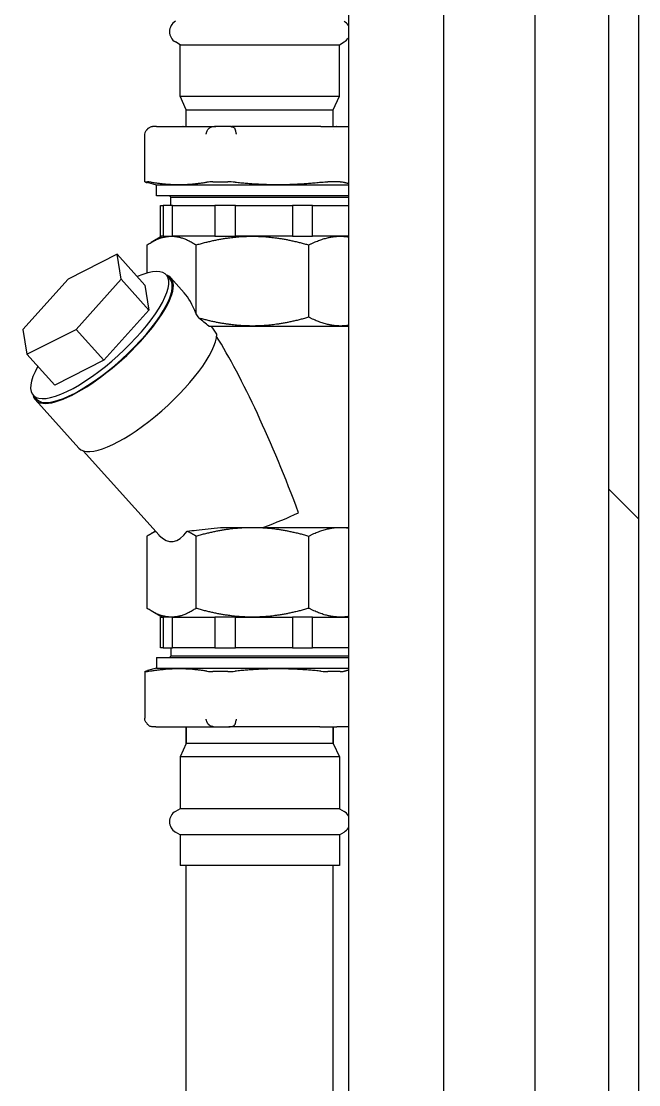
# Model space of a CAD drawing. Header units: millimetres. Extents: x 0 to 157650, y 0 to 89100.
# Drawn here: x 125326 to 126008, y 12788 to 13961 of the extents above; entities that cross this region are included whole.
import ezdxf

# ---------------------------------------------------------------- set-up
doc = ezdxf.new("R2010")
doc.units = ezdxf.units.MM
doc.header["$LTSCALE"] = 150
doc.layers.add('Hatch', color=7, linetype='Continuous', lineweight=18)
doc.layers.add('Visible', color=7, linetype='Continuous', lineweight=25)

msp = doc.modelspace()

# ---------------------------------------------------------------- hatches: boundary and pattern name
at = {"layer": 'Hatch'}
h = msp.add_hatch(dxfattribs=at)
h.set_pattern_fill('ANSI31', color=256, scale=3810, angle=90.0002, style=0)
h.set_pattern_definition([(135.0002, (0, 0), (-336.7584, -336.7608), [])])
h.paths.add_polyline_path([(125974.2, 22335.9), (125974.2, 21430), (125974.2, 21130), (125974.2, 9430), (126007.7, 9430), (126007.7, 22335.9)])

# ---------------------------------------------------------------- linework, layer by layer
at = {"layer": 'Visible', "color": 9, "true_color": 0xc0c0c0}
for p, q in [((125974.2, 22335.9), (125974.2, 9430)), ((126007.7, 9430), (126007.7, 22335.9)), ((125893.2, 20620), (125893.2, 10030)), ((125687.3, 20281), (125687.3, 10030)), ((125792.3, 20281), (125792.3, 10030)), ((125501.6, 13935.1), (125496.5, 13938.1)), ((125501.6, 13935.1), (125677.4, 13935.1)), ((125501.6, 13878.2), (125501.6, 13935.1)), ((125677.4, 13935.1), (125682.6, 13938.1)), ((125677.4, 13878.2), (125677.4, 13935.1)), ((125501.6, 13878.2), (125677.4, 13878.2)), ((125508.5, 13863.4), (125501.6, 13878.2)), ((125670.5, 13863.4), (125677.4, 13878.2)), ((125508.5, 13844.8), (125508.5, 13863.4)), ((125508.5, 13863.4), (125670.5, 13863.4)), ((125508.5, 13844.8), (125508.5, 13863.4)), ((125670.5, 13844.8), (125670.5, 13863.4)), ((125670.5, 13844.8), (125670.5, 13863.4)), ((125471, 13844.8), (125471.1, 13844.8)), ((125474.9, 13844.8), (125471.1, 13844.8)), ((125475.7, 13844.8), (125474.9, 13844.8)), ((125540.9, 13844.8), (125540.9, 13844.8)), ((125558.5, 13844.8), (125540.9, 13844.8)), ((125558.5, 13844.8), (125559.6, 13844.8)), ((125561, 13844.8), (125559.6, 13844.8)), ((125655.6, 13844.8), (125561, 13844.8)), ((125657, 13844.8), (125655.7, 13844.8)), ((125657, 13844.8), (125674.1, 13844.8)), ((125670.5, 13841.1), (125670.5, 13841.1)), ((125674.7, 13844.8), (125674.3, 13844.8)), ((125674.7, 13844.8), (125687.3, 13844.8)), ((125462.6, 13783.9), (125462.6, 13835.3)), ((125475.5, 13780.3), (125465.7, 13783)), ((125687.3, 13780.3), (125475.5, 13780.3)), ((125475.5, 13768.3), (125475.5, 13780.3)), ((125687.3, 13768.3), (125475.5, 13768.3)), ((125491.3, 13766.8), (125489.8, 13768.3)), ((125491.3, 13766.8), (125687.3, 13766.8)), ((125491.3, 13757.8), (125491.3, 13766.8)), ((125480.2, 13757.8), (125483, 13757.8)), ((125480.2, 13723.9), (125480.2, 13757.8)), ((125493.3, 13757.8), (125483, 13757.8)), ((125483, 13757.8), (125483, 13723.9)), ((125493.3, 13757.8), (125539.8, 13757.8)), ((125493.3, 13723.9), (125493.3, 13757.8)), ((125562.8, 13757.8), (125539.8, 13757.8)), ((125539.8, 13757.8), (125539.8, 13723.9)), ((125562.8, 13757.8), (125625.7, 13757.8)), ((125562.8, 13723.9), (125562.8, 13757.8)), ((125647.9, 13757.8), (125625.7, 13757.8)), ((125625.7, 13757.8), (125625.7, 13723.9)), ((125647.9, 13757.8), (125687.3, 13757.8)), ((125647.9, 13723.9), (125647.9, 13757.8)), ((125481.5, 13723.9), (125469.7, 13717.1)), ((125483, 13723.9), (125480.2, 13723.9)), ((125483, 13723.9), (125493.3, 13723.9)), ((125539.8, 13723.9), (125493.3, 13723.9)), ((125539.8, 13723.9), (125562.8, 13723.9)), ((125625.7, 13723.9), (125562.8, 13723.9)), ((125625.7, 13723.9), (125647.9, 13723.9)), ((125687.3, 13723.9), (125647.9, 13723.9)), ((125465.2, 13683.2), (125465.2, 13714.3)), ((125519.2, 13638.4), (125519.2, 13714.3)), ((125643.6, 13634.6), (125643.6, 13714.3)), ((125432.1, 13704), (125378, 13676.4)), ((125462.7, 13670), (125432.1, 13704)), ((125436.6, 13676.4), (125432.1, 13704)), ((125378, 13676.4), (125328.3, 13621.2)), ((125386.9, 13621.2), (125436.6, 13676.4)), ((125467.1, 13642.5), (125436.6, 13676.4)), ((125486.5, 13681.2), (125490.4, 13676.9)), ((125491.5, 13677.9), (125506.2, 13661.5)), ((125462.7, 13670), (125467.1, 13642.5)), ((125467.1, 13642.5), (125417.4, 13587.3)), ((125328.3, 13621.2), (125332.7, 13593.7)), ((125332.7, 13593.7), (125386.9, 13621.2)), ((125417.4, 13587.3), (125386.9, 13621.2)), ((125533.3, 13624.9), (125581.4, 13624.9)), ((125581.4, 13624.9), (125678.7, 13624.9)), ((125678.7, 13624.9), (125687.3, 13624.9)), ((125363.3, 13559.7), (125332.7, 13593.7)), ((125417.4, 13587.3), (125363.3, 13559.7)), ((125339.5, 13548.6), (125343.3, 13544.4)), ((125342.2, 13543.4), (125389.9, 13490.3)), ((125394.6, 13487.4), (125478.4, 13394.4)), ((125465.2, 13313.6), (125465.2, 13393.3)), ((125474.4, 13398.8), (125469.7, 13396.1)), ((125519.2, 13313.6), (125519.2, 13393.3)), ((125547.2, 13402.9), (125581.4, 13402.9)), ((125581.4, 13402.9), (125678.7, 13402.9)), ((125643.6, 13313.6), (125643.6, 13393.3)), ((125678.7, 13402.9), (125687.3, 13402.9)), ((125481.5, 13303.9), (125469.7, 13310.8)), ((125480.2, 13303.9), (125483, 13303.9)), ((125480.2, 13270), (125480.2, 13303.9)), ((125493.3, 13303.9), (125483, 13303.9)), ((125483, 13303.9), (125483, 13270)), ((125493.3, 13303.9), (125539.8, 13303.9)), ((125493.3, 13270), (125493.3, 13303.9)), ((125562.8, 13303.9), (125539.8, 13303.9)), ((125539.8, 13303.9), (125539.8, 13270)), ((125562.8, 13303.9), (125625.7, 13303.9)), ((125562.8, 13270), (125562.8, 13303.9)), ((125647.9, 13303.9), (125625.7, 13303.9)), ((125625.7, 13303.9), (125625.7, 13270)), ((125647.9, 13303.9), (125687.3, 13303.9)), ((125647.9, 13270), (125647.9, 13303.9)), ((125483, 13270), (125480.2, 13270)), ((125483, 13270), (125493.3, 13270)), ((125491.3, 13270), (125491.3, 13261)), ((125539.8, 13270), (125493.3, 13270)), ((125539.8, 13270), (125562.8, 13270)), ((125625.7, 13270), (125562.8, 13270)), ((125625.7, 13270), (125647.9, 13270)), ((125687.3, 13270), (125647.9, 13270)), ((125475.5, 13259.5), (125687.3, 13259.5)), ((125475.5, 13259.5), (125475.5, 13247.5)), ((125491.3, 13261), (125489.8, 13259.5)), ((125687.3, 13261), (125491.3, 13261)), ((125462.6, 13243.9), (125462.6, 13192.6)), ((125475.5, 13247.5), (125465.7, 13244.9)), ((125475.5, 13247.5), (125687.3, 13247.5)), ((125471.1, 13183), (125471, 13183)), ((125474.9, 13183), (125471.1, 13183)), ((125474.9, 13183), (125475.7, 13183)), ((125475.8, 13183), (125537.6, 13183)), ((125508.5, 13164.5), (125508.5, 13183)), ((125508.5, 13183), (125508.5, 13164.5)), ((125537.6, 13183), (125537.9, 13183)), ((125537.9, 13183), (125555.3, 13183)), ((125555.3, 13183), (125555.3, 13183)), ((125655.7, 13183), (125657, 13183)), ((125657, 13183), (125674.1, 13183)), ((125670.5, 13186.8), (125670.5, 13186.8)), ((125670.5, 13164.5), (125670.5, 13183)), ((125670.5, 13183), (125670.5, 13164.5)), ((125674.3, 13183), (125674.7, 13183)), ((125687.3, 13183), (125674.7, 13183)), ((125508.5, 13164.5), (125501.6, 13149.7)), ((125670.5, 13164.5), (125508.5, 13164.5)), ((125670.5, 13164.5), (125677.4, 13149.7)), ((125677.4, 13149.7), (125501.6, 13149.7)), ((125501.6, 13149.7), (125501.6, 13092.7)), ((125677.4, 13149.7), (125677.4, 13092.7)), ((125501.6, 13092.7), (125496.5, 13089.7)), ((125677.4, 13092.7), (125501.6, 13092.7)), ((125677.4, 13092.7), (125682.6, 13089.7)), ((125501.6, 13063.9), (125496.5, 13066.9)), ((125677.4, 13063.9), (125501.6, 13063.9)), ((125501.6, 13063.9), (125501.6, 13030)), ((125677.4, 13063.9), (125682.6, 13066.9)), ((125677.4, 13063.9), (125677.4, 13030)), ((125677.4, 13030), (125501.6, 13030)), ((125508.5, 12548.1), (125508.5, 13030)), ((125670.5, 12548.1), (125670.5, 13030))]:
    msp.add_line(p, q, dxfattribs=at)
for centre, start, end in [((125503.1, 13949.5), 120.2008, 239.7992), ((125675.9, 13949.5), 30.357, 59.7992), ((125675.9, 13949.5), 300.2008, 329.643), ((125503.1, 13078.3), 120.2008, 239.7992), ((125675.9, 13078.3), 30.357, 59.7992), ((125675.9, 13078.3), 300.2008, 329.643)]:
    msp.add_arc(centre, 13.2, start, end, dxfattribs=at)
for centre, major_axis, ratio, start_param, end_param in [((125471.1, 13838.8), (0, 6), 0.996761, 0.000003, 0.000081), ((125589.6, 13783.9), (-127.6, 0), 0.000019, 0.105297, 0.24412), ((125589.5, 13783.9), (-127.6, 0), 0.000101, 1.152495, 1.291318), ((125413, 13614.9), (73.5, 66.3), 0.306682, 2.412621, 7.012157), ((125416.8, 13610.6), (74.7, 67.3), 0.306682, 2.968603, 6.456175), ((125416.8, 13610.6), (73.5, 66.3), 0.306682, 3.141593, 6.283185), ((125492.2, 13527), (0, -142.1), 0.306682, 2.472294, 2.813531), ((124933.2, 13226.2), (0, 717.9), 0.99719, 5.315961, 5.324162), ((125464.6, 13557.6), (74.7, 67.3), 0.306682, 3.141593, 5.999678), ((125589.5, 13419), (91.6, -238.6), 0.157127, 1.510522, 2.461099), ((125589.5, 13419), (-98.8, -38), 0.157127, 1.556615, 1.959133), ((125492.2, 13527), (0, -140), 0.306682, 5.955123, 6.697332), ((125589.5, 13243.9), (127.6, 0), 0.000101, 1.850277, 1.989101), ((125589.5, 13243.9), (127.6, 0), 0.000083, 0.803077, 0.9419), ((125471.1, 13189), (0, -6), 0.996761, 6.282107, 6.283182)]:
    msp.add_ellipse(centre, major_axis=major_axis, ratio=ratio, start_param=start_param, end_param=end_param, dxfattribs=at)
for points, knots in [([(125462.6, 13835.3), (125462.6, 13836.1), (125462.8, 13837), (125463.2, 13838.2), (125463.3, 13838.6), (125463.7, 13839.5), (125464, 13839.9), (125464.5, 13840.7), (125464.8, 13841), (125465, 13841.3), (125465.1, 13841.4), (125465.2, 13841.4)], [0, 0, 0, 0, 0.0890677, 0.0890677, 0.129834, 0.129834, 0.194133, 0.194133, 0.2491775, 0.2491775, 0.2625908, 0.2625908, 0.2625908, 0.2625908]), ([(125466.2, 13842.6), (125466.3, 13842.7), (125466.4, 13842.8), (125466.5, 13842.9), (125466.6, 13843), (125466.8, 13843.2), (125467, 13843.3), (125467.2, 13843.5), (125467.3, 13843.5), (125467.3, 13843.6), (125467.3, 13843.6), (125467.3, 13843.6), (125467.3, 13843.6), (125467.3, 13843.6), (125467.3, 13843.6), (125467.3, 13843.6), (125467.3, 13843.6), (125467.3, 13843.6), (125467.4, 13843.6), (125467.4, 13843.6), (125467.4, 13843.6), (125467.4, 13843.7), (125467.5, 13843.7), (125467.6, 13843.8), (125467.8, 13843.9), (125468.3, 13844.2), (125468.7, 13844.4), (125469.8, 13844.7), (125470.4, 13844.8), (125471.1, 13844.8)], [0, 0, 0, 0, 0.0125137, 0.0125137, 0.0266876, 0.0266876, 0.0479955, 0.0479955, 0.0599709, 0.0599709, 0.0607696, 0.0607696, 0.0610692, 0.0610692, 0.0612938, 0.0612938, 0.0613359, 0.0613359, 0.061955, 0.061955, 0.0638122, 0.0638122, 0.0693846, 0.0693846, 0.0861173, 0.0861173, 0.1365811, 0.1365811, 0.2048535, 0.2048535, 0.2048535, 0.2048535]), ([(125475.8, 13844.8), (125480.7, 13844.8), (125486.1, 13844.8), (125491.7, 13844.8), (125494.5, 13844.8), (125497.2, 13844.8), (125499.6, 13844.8), (125502.1, 13844.8), (125504.8, 13844.8), (125508.4, 13844.8), (125512, 13844.8), (125514.7, 13844.8), (125517.1, 13844.8), (125519.5, 13844.8), (125522.2, 13844.8), (125525, 13844.8), (125530.6, 13844.8), (125536.1, 13844.8), (125540.9, 13844.8)], [0, 0, 0, 0, 0.25, 0.25, 0.25, 0.375, 0.375, 0.375, 0.5, 0.5, 0.5, 0.625, 0.625, 0.625, 0.75, 0.75, 0.75, 1, 1, 1, 1]), ([(125530.5, 13836.6), (125530.5, 13836.6), (125530.5, 13836.6), (125530.6, 13836.9), (125530.6, 13837.2), (125530.7, 13837.7), (125530.8, 13838), (125531.1, 13838.9), (125531.3, 13839.4), (125531.8, 13840.5), (125532, 13841), (125532.7, 13841.9), (125533.1, 13842.4), (125533.5, 13842.8)], [-0.2383272, -0.2383272, -0.2383272, -0.2383272, -0.2374164, -0.2374164, -0.2085075, -0.2085075, -0.1789742, -0.1789742, -0.1190148, -0.1190148, -0.0606089, -0.0606089, -0.0001158, -0.0001158, -0.0001158, -0.0001158]), ([(125540.9, 13844.8), (125540, 13844.8), (125539.1, 13844.7), (125537.5, 13844.5), (125536.9, 13844.3), (125535.6, 13844), (125534.9, 13843.8), (125534.1, 13843.3), (125533.8, 13843.1), (125533.5, 13842.8), (125533.5, 13842.8), (125533.5, 13842.8)], [-0.2914755, -0.2914755, -0.2914755, -0.2914755, -0.1933776, -0.1933776, -0.1301104, -0.1301104, -0.0668432, -0.0668432, -0.0334216, -0.0334216, -0.0286576, -0.0286576, -0.0286576, -0.0286576]), ([(125558.3, 13844.3), (125558.3, 13844.4), (125558.3, 13844.5), (125558.4, 13844.7), (125558.5, 13844.7), (125558.5, 13844.8)], [-0.01957233, -0.01957233, -0.01957233, -0.01957233, -0.0100574, -0.0100574, -0.00001906, -0.00001906, -0.00001906, -0.00001906]), ([(125559.6, 13844.8), (125559.5, 13844.8), (125559.5, 13844.8), (125559.3, 13844.8), (125559.3, 13844.8), (125559.1, 13844.7), (125559, 13844.7), (125558.9, 13844.7), (125558.8, 13844.6), (125558.5, 13844.5), (125558.4, 13844.4), (125558.3, 13844.3)], [0.0000736, 0.0000736, 0.0000736, 0.0000736, 0.0151525, 0.0151525, 0.0336674, 0.0336674, 0.051021, 0.051021, 0.0757997, 0.0757997, 0.1027023, 0.1027023, 0.1027023, 0.1027023]), ([(125561, 13843.7), (125560.7, 13843.8), (125560.3, 13844), (125559.4, 13844.2), (125558.8, 13844.3), (125558.3, 13844.3)], [-0.1818308, -0.1818308, -0.1818308, -0.1818308, -0.1388269, -0.1388269, -0.078892, -0.078892, -0.078892, -0.078892]), ([(125561, 13843.7), (125561.2, 13843.6), (125561.4, 13843.5), (125561.6, 13843.3), (125561.6, 13843.2), (125561.7, 13843.1)], [-0.08169384, -0.08169384, -0.08169384, -0.08169384, -0.05871853, -0.05871853, -0.04574784, -0.04574784, -0.04574784, -0.04574784]), ([(125561.7, 13843.1), (125561.7, 13843), (125561.8, 13842.9), (125561.8, 13842.9), (125561.9, 13842.8), (125561.9, 13842.6), (125561.9, 13842.5), (125562, 13842.3), (125562.1, 13842.1), (125562.2, 13841.9), (125562.3, 13841.7), (125562.3, 13841.4), (125562.4, 13841.2), (125562.5, 13841), (125562.6, 13840.7), (125562.6, 13840.4), (125562.7, 13840.2), (125562.8, 13840), (125562.8, 13839.8), (125562.9, 13839.5), (125563, 13839.2), (125563.1, 13838.8), (125563.2, 13838.4), (125563.3, 13838), (125563.3, 13837.6), (125563.4, 13837.2), (125563.5, 13836.9), (125563.5, 13836.6)], [0.0000448, 0.0000448, 0.0000448, 0.0000448, 0.0530547, 0.0530547, 0.0530547, 0.1165912, 0.1165912, 0.1165912, 0.2330323, 0.2330323, 0.2330323, 0.3495525, 0.3495525, 0.3495525, 0.4657404, 0.4657404, 0.4657404, 0.5627145, 0.5627145, 0.5627145, 0.694046, 0.694046, 0.694046, 0.8679399, 0.8679399, 0.8679399, 1, 1, 1, 1]), ([(125462.7, 13783.9), (125462.5, 13783.9), (125462.7, 13783.8), (125463.6, 13783.5), (125463.7, 13783.5), (125463.7, 13783.5)], [-1.0213512, -1.0213512, -1.0213512, -1.0213512, -0.7685595, -0.7685595, -0.7579553, -0.7579553, -0.7579553, -0.7579553]), ([(125469.5, 13783.5), (125469.4, 13783.5), (125469.3, 13783.5), (125467.6, 13783.8), (125466.4, 13783.9), (125465.8, 13783.9)], [0.7579553, 0.7579553, 0.7579553, 0.7579553, 0.7685595, 0.7685595, 1.0213512, 1.0213512, 1.0213512, 1.0213512]), ([(125537.7, 13783.9), (125535.4, 13783.9), (125533.2, 13783.8), (125531.4, 13783.5), (125531.3, 13783.5), (125531.2, 13783.5)], [-1.0213512, -1.0213512, -1.0213512, -1.0213512, -0.7685595, -0.7685595, -0.7579553, -0.7579553, -0.7579553, -0.7579553]), ([(125562.4, 13783.5), (125562.3, 13783.5), (125562.2, 13783.5), (125559.5, 13783.8), (125556.8, 13783.9), (125554.3, 13783.9)], [-1.2847473, -1.2847473, -1.2847473, -1.2847473, -1.2741431, -1.2741431, -1.0213514, -1.0213514, -1.0213514, -1.0213514]), ([(125657.1, 13783.5), (125657.2, 13783.5), (125657.3, 13783.5), (125660, 13783.8), (125662.5, 13783.9), (125664.5, 13783.9)], [0.7579553, 0.7579553, 0.7579553, 0.7579553, 0.7685595, 0.7685595, 1.0213506, 1.0213506, 1.0213506, 1.0213506]), ([(125678.1, 13783.9), (125675.8, 13783.9), (125673.5, 13783.9), (125668.9, 13783.9), (125666.8, 13783.9), (125664.5, 13783.9)], [10.1071965, 10.1071965, 10.1071965, 10.1071965, 10.4091804, 10.4091804, 10.6710732, 10.6710732, 10.6710732, 10.6710732]), ([(125678.1, 13783.9), (125679.9, 13783.9), (125681.4, 13783.8), (125682.4, 13783.5), (125682.4, 13783.5), (125682.5, 13783.5)], [1.0213514, 1.0213514, 1.0213514, 1.0213514, 1.2741431, 1.2741431, 1.2847473, 1.2847473, 1.2847473, 1.2847473]), ([(125509.5, 13398.8), (125512.8, 13399.1), (125516.2, 13399.5), (125527.9, 13400.7), (125536.9, 13401.8), (125546.6, 13402.8), (125546.9, 13402.9), (125547.2, 13402.9)], [-10.706695, -10.706695, -10.706695, -10.706695, -10.313813, -10.313813, -9.368258, -9.368258, -9.335187, -9.335187, -9.335187, -9.335187]), ([(125462.7, 13243.9), (125462.5, 13243.9), (125462.7, 13244), (125463.6, 13244.3), (125463.7, 13244.3), (125463.7, 13244.3)], [1.0213514, 1.0213514, 1.0213514, 1.0213514, 1.2741431, 1.2741431, 1.2847473, 1.2847473, 1.2847473, 1.2847473]), ([(125462.7, 13243.9), (125463.1, 13243.9), (125463.5, 13243.9), (125464.6, 13243.9), (125465.1, 13243.9), (125465.8, 13243.9)], [10.1071965, 10.1071965, 10.1071965, 10.1071965, 10.4091804, 10.4091804, 10.6710732, 10.6710732, 10.6710732, 10.6710732]), ([(125469.5, 13244.3), (125469.4, 13244.3), (125469.3, 13244.3), (125467.6, 13244), (125466.4, 13243.9), (125465.8, 13243.9)], [0.7579553, 0.7579553, 0.7579553, 0.7579553, 0.7685595, 0.7685595, 1.0213506, 1.0213506, 1.0213506, 1.0213506]), ([(125531.2, 13244.3), (125531.3, 13244.3), (125531.4, 13244.3), (125533.2, 13244), (125535.4, 13243.9), (125537.7, 13243.9)], [-1.2847473, -1.2847473, -1.2847473, -1.2847473, -1.2741431, -1.2741431, -1.0213514, -1.0213514, -1.0213514, -1.0213514]), ([(125554.3, 13243.9), (125556.8, 13243.9), (125559.5, 13244), (125562.2, 13244.3), (125562.3, 13244.3), (125562.4, 13244.3)], [-1.0213512, -1.0213512, -1.0213512, -1.0213512, -0.7685595, -0.7685595, -0.7579553, -0.7579553, -0.7579553, -0.7579553]), ([(125657.1, 13244.3), (125657.2, 13244.3), (125657.3, 13244.3), (125660, 13244), (125662.5, 13243.9), (125664.5, 13243.9)], [0.7579553, 0.7579553, 0.7579553, 0.7579553, 0.7685595, 0.7685595, 1.0213512, 1.0213512, 1.0213512, 1.0213512]), ([(125678.1, 13243.9), (125679.9, 13243.9), (125681.4, 13244), (125682.4, 13244.3), (125682.4, 13244.3), (125682.5, 13244.3)], [-1.0213512, -1.0213512, -1.0213512, -1.0213512, -0.7685595, -0.7685595, -0.7579553, -0.7579553, -0.7579553, -0.7579553]), ([(125465.2, 13186.4), (125464.9, 13186.7), (125464.7, 13187), (125464.3, 13187.5), (125464.1, 13187.7), (125463.7, 13188.5), (125463.4, 13189.1), (125463, 13190.2), (125462.8, 13190.7), (125462.7, 13191.7), (125462.6, 13192.1), (125462.6, 13192.6)], [0, 0, 0, 0, 0.0564303, 0.0564303, 0.0953356, 0.0953356, 0.163301, 0.163301, 0.2181427, 0.2181427, 0.2629103, 0.2629103, 0.2629103, 0.2629103]), ([(125471.1, 13183), (125470.6, 13183), (125470.1, 13183.1), (125469, 13183.3), (125468.4, 13183.6), (125467.6, 13184), (125467.4, 13184.2), (125467.1, 13184.4), (125467, 13184.5), (125466.7, 13184.8), (125466.6, 13184.9), (125466.4, 13185), (125466.3, 13185.1), (125466.3, 13185.2), (125466.2, 13185.2), (125466.2, 13185.2), (125466.2, 13185.2), (125466.1, 13185.3), (125466.1, 13185.3), (125466, 13185.4), (125466, 13185.4), (125465.9, 13185.6), (125465.8, 13185.6), (125465.7, 13185.7)], [0, 0, 0, 0, 0.052557, 0.052557, 0.1176752, 0.1176752, 0.1530596, 0.1530596, 0.1713023, 0.1713023, 0.1908631, 0.1908631, 0.1988966, 0.1988966, 0.2035927, 0.2035927, 0.205379, 0.205379, 0.2079836, 0.2079836, 0.2157986, 0.2157986, 0.2260253, 0.2260253, 0.2260253, 0.2260253]), ([(125533.8, 13184.7), (125533.8, 13184.8), (125533.7, 13184.9), (125533.6, 13185), (125533.5, 13185.1), (125533.3, 13185.2), (125533.2, 13185.3), (125533.1, 13185.5), (125532.9, 13185.7), (125532.7, 13185.9), (125532.5, 13186.2), (125532.4, 13186.4), (125532.2, 13186.6), (125532, 13186.9), (125531.9, 13187.1), (125531.8, 13187.4), (125531.6, 13187.6), (125531.5, 13187.8), (125531.4, 13188.1), (125531.3, 13188.4), (125531.2, 13188.7), (125531.1, 13189), (125530.9, 13189.4), (125530.8, 13189.8), (125530.7, 13190.3), (125530.6, 13190.6), (125530.6, 13190.9), (125530.5, 13191.3)], [0.0000448, 0.0000448, 0.0000448, 0.0000448, 0.0530547, 0.0530547, 0.0530547, 0.1165912, 0.1165912, 0.1165912, 0.2330323, 0.2330323, 0.2330323, 0.3495525, 0.3495525, 0.3495525, 0.4657404, 0.4657404, 0.4657404, 0.5627145, 0.5627145, 0.5627145, 0.694046, 0.694046, 0.694046, 0.8679399, 0.8679399, 0.8679399, 1, 1, 1, 1]), ([(125534.8, 13184.2), (125534.6, 13184.3), (125534.4, 13184.4), (125534.1, 13184.6), (125534, 13184.6), (125533.8, 13184.7)], [-0.08169384, -0.08169384, -0.08169384, -0.08169384, -0.05871853, -0.05871853, -0.04564942, -0.04564942, -0.04564942, -0.04564942]), ([(125534.8, 13184.2), (125535.2, 13184), (125535.6, 13183.9), (125536.7, 13183.6), (125537.3, 13183.5), (125537.8, 13183.5)], [-0.1818308, -0.1818308, -0.1818308, -0.1818308, -0.1388269, -0.1388269, -0.078892, -0.078892, -0.078892, -0.078892]), ([(125537.8, 13183.5), (125537.8, 13183.4), (125537.9, 13183.3), (125537.9, 13183.2), (125537.9, 13183.1), (125537.9, 13183)], [-0.01957233, -0.01957233, -0.01957233, -0.01957233, -0.0100574, -0.0100574, -0.00001906, -0.00001906, -0.00001906, -0.00001906]), ([(125555.3, 13183), (125556.3, 13183.1), (125557.2, 13183.1), (125558.7, 13183.4), (125559.3, 13183.5), (125560.4, 13183.8), (125561, 13184.1), (125561.6, 13184.5), (125561.7, 13184.7), (125561.8, 13185), (125561.9, 13185), (125561.9, 13185.1)], [-0.2914755, -0.2914755, -0.2914755, -0.2914755, -0.1933776, -0.1933776, -0.1301104, -0.1301104, -0.0668432, -0.0668432, -0.0334216, -0.0334216, -0.0286576, -0.0286576, -0.0286576, -0.0286576]), ([(125655.6, 13183), (125648.2, 13183), (125639.8, 13183), (125631.2, 13183), (125626.8, 13183), (125622.6, 13183), (125618.9, 13183), (125615.2, 13183), (125611, 13183), (125605.5, 13183), (125599.9, 13183), (125595.7, 13183), (125592, 13183), (125588.3, 13183), (125584.1, 13183), (125579.8, 13183), (125571.1, 13183), (125562.7, 13183), (125555.3, 13183)], [0, 0, 0, 0, 0.25, 0.25, 0.25, 0.375, 0.375, 0.375, 0.5, 0.5, 0.5, 0.625, 0.625, 0.625, 0.75, 0.75, 0.75, 1, 1, 1, 1]), ([(125563.5, 13191.3), (125563.5, 13191.3), (125563.5, 13191.2), (125563.5, 13191), (125563.4, 13190.7), (125563.3, 13190.1), (125563.2, 13189.8), (125563, 13189), (125562.9, 13188.4), (125562.6, 13187.3), (125562.5, 13186.8), (125562.2, 13185.9), (125562, 13185.5), (125561.9, 13185.1)], [-0.2383272, -0.2383272, -0.2383272, -0.2383272, -0.2374164, -0.2374164, -0.2085075, -0.2085075, -0.1789742, -0.1789742, -0.1190148, -0.1190148, -0.0606089, -0.0606089, -0.0001158, -0.0001158, -0.0001158, -0.0001158])]:
    msp.add_open_spline(points, degree=3, knots=knots, dxfattribs=at)
for points in [[(125465.2, 13841.5), (125465.3, 13841.7), (125465.5, 13841.9), (125465.7, 13842)], [(125465.2, 13841.4), (125465.2, 13841.5), (125465.2, 13841.5), (125465.2, 13841.5)], [(125465.7, 13842.1), (125465.8, 13842.3), (125466, 13842.4), (125466.2, 13842.6)], [(125465.7, 13842), (125465.7, 13842.1), (125465.7, 13842.1), (125465.7, 13842.1)], [(125475.7, 13844.8), (125475.8, 13844.8), (125475.8, 13844.8), (125475.8, 13844.8)], [(125503.5, 13844.8), (125503.5, 13844.8), (125503.5, 13844.8), (125503.5, 13844.8)], [(125504.9, 13844.8), (125504.8, 13844.8), (125504.8, 13844.8), (125504.8, 13844.8)], [(125655.7, 13844.8), (125655.7, 13844.8), (125655.7, 13844.8), (125655.6, 13844.8)], [(125657, 13844.8), (125657, 13844.8), (125657, 13844.8), (125657, 13844.8)], [(125674.2, 13844.8), (125674.2, 13844.8), (125674.2, 13844.8), (125674.3, 13844.8)], [(125674.7, 13844.8), (125674.7, 13844.8), (125674.7, 13844.8), (125674.7, 13844.8)], [(125533.3, 13624.9), (125529.8, 13627.8), (125526.2, 13630.7), (125522.6, 13633.6)], [(125542.1, 13615.8), (125540.2, 13618.8), (125538.2, 13621.9), (125536.1, 13624.9)], [(125465.2, 13186.4), (125465.2, 13186.4), (125465.2, 13186.4), (125465.2, 13186.4)], [(125465.7, 13185.8), (125465.5, 13186), (125465.3, 13186.2), (125465.2, 13186.4)], [(125465.7, 13185.7), (125465.7, 13185.7), (125465.7, 13185.8), (125465.7, 13185.8)], [(125475.7, 13183), (125475.8, 13183), (125475.8, 13183), (125475.8, 13183)], [(125655.7, 13183), (125655.7, 13183), (125655.7, 13183), (125655.6, 13183)], [(125657, 13183), (125657, 13183), (125657, 13183), (125657, 13183)], [(125674.3, 13183), (125674.2, 13183), (125674.2, 13183), (125674.2, 13183)], [(125674.7, 13183), (125674.7, 13183), (125674.7, 13183), (125674.7, 13183)]]:
    msp.add_open_spline(points, degree=3, dxfattribs=at)
for points, weights in [([(125463.7, 13783.5), (125464.7, 13783.2), (125465.7, 13783)], [1.86331324179, 1.87177401138, 1.87929563229]), ([(125469.5, 13783.5), (125500.4, 13778.6), (125531.2, 13783.5)], [1.86347346303, 2.01593234171, 1.86347346303]), ([(125562.4, 13783.5), (125609.8, 13778.6), (125657.1, 13783.5)], [1.86331324179, 2.01575901207, 1.86331324179]), ([(125682.5, 13783.5), (125684.9, 13782.8), (125687.3, 13782.3)], [1.86331324179, 1.88464876321, 1.9000122662]), ([(125465.2, 13714.3), (125479.7, 13723.9), (125492.2, 13723.9)], [1.5866940066, 1.70942521513, 1.70942521513]), ([(125492.2, 13723.9), (125504.8, 13723.9), (125519.2, 13714.3)], [1.70942521513, 1.70942521513, 1.5866940066]), ([(125519.2, 13714.3), (125552.6, 13723.9), (125581.4, 13723.9)], [1.68739260883, 1.81791288135, 1.81791288135]), ([(125581.4, 13723.9), (125610.3, 13723.9), (125643.6, 13714.3)], [1.81791288135, 1.81791288135, 1.68739260883]), ([(125643.6, 13714.3), (125662.4, 13723.9), (125678.7, 13723.9)], [1.68739260883, 1.81791288135, 1.81791288135]), ([(125678.7, 13723.9), (125683, 13723.9), (125687.3, 13723.3)], [1.81791288135, 1.81791288135, 1.80899246467]), ([(125581.4, 13624.9), (125553.9, 13624.9), (125522.6, 13633.6)], [1.81791288135, 1.81791288135, 1.69941551495]), ([(125643.6, 13634.6), (125610.3, 13624.9), (125581.4, 13624.9)], [1.68739260883, 1.81791288135, 1.81791288135]), ([(125678.7, 13624.9), (125662.4, 13624.9), (125643.6, 13634.6)], [1.81791288135, 1.81791288135, 1.68739260883]), ([(125687.3, 13625.5), (125683, 13624.9), (125678.7, 13624.9)], [1.80899246467, 1.81791288135, 1.81791288135]), ([(125465.2, 13393.3), (125470.1, 13396.5), (125474.6, 13398.6)], [1.68739260883, 1.72929668078, 1.75774727756]), ([(125509.5, 13398.8), (125514.2, 13396.7), (125519.2, 13393.3)], [1.75995306498, 1.73093626939, 1.68739260883]), ([(125519.2, 13393.3), (125552.6, 13402.9), (125581.4, 13402.9)], [1.68739260883, 1.81791288135, 1.81791288135]), ([(125581.4, 13402.9), (125610.3, 13402.9), (125643.6, 13393.3)], [1.81791288135, 1.81791288135, 1.68739260883]), ([(125643.6, 13393.3), (125662.4, 13402.9), (125678.7, 13402.9)], [1.68739260883, 1.81791288135, 1.81791288135]), ([(125678.7, 13402.9), (125683, 13402.9), (125687.3, 13402.3)], [1.81791288135, 1.81791288135, 1.80899246467]), ([(125492.2, 13303.9), (125479.7, 13303.9), (125465.2, 13313.6)], [1.78498028927, 1.78498028927, 1.65682447048]), ([(125519.2, 13313.6), (125504.8, 13303.9), (125492.2, 13303.9)], [1.65682447048, 1.78498028927, 1.78498028927]), ([(125581.4, 13303.9), (125552.6, 13303.9), (125519.2, 13313.6)], [1.81791288135, 1.81791288135, 1.68739260883]), ([(125643.6, 13313.6), (125610.3, 13303.9), (125581.4, 13303.9)], [1.68739260883, 1.81791288135, 1.81791288135]), ([(125678.7, 13303.9), (125662.4, 13303.9), (125643.6, 13313.6)], [1.81791288135, 1.81791288135, 1.68739260883]), ([(125687.3, 13304.5), (125683, 13303.9), (125678.7, 13303.9)], [1.80899246467, 1.81791288135, 1.81791288135]), ([(125463.7, 13244.3), (125464.7, 13244.6), (125465.7, 13244.9)], [1.86331324179, 1.87177401138, 1.87929563229]), ([(125531.2, 13244.3), (125500.4, 13249.2), (125469.5, 13244.3)], [1.86331324179, 2.01575901207, 1.86331324179]), ([(125657.1, 13244.3), (125609.8, 13249.2), (125562.4, 13244.3)], [1.86347346303, 2.01593234171, 1.86347346303]), ([(125682.5, 13244.3), (125684.9, 13245.1), (125687.3, 13245.6)], [1.86331324179, 1.88464876321, 1.9000122662])]:
    msp.add_rational_spline(points, weights, degree=2, dxfattribs=at)

doc.saveas('drawing.dxf')
